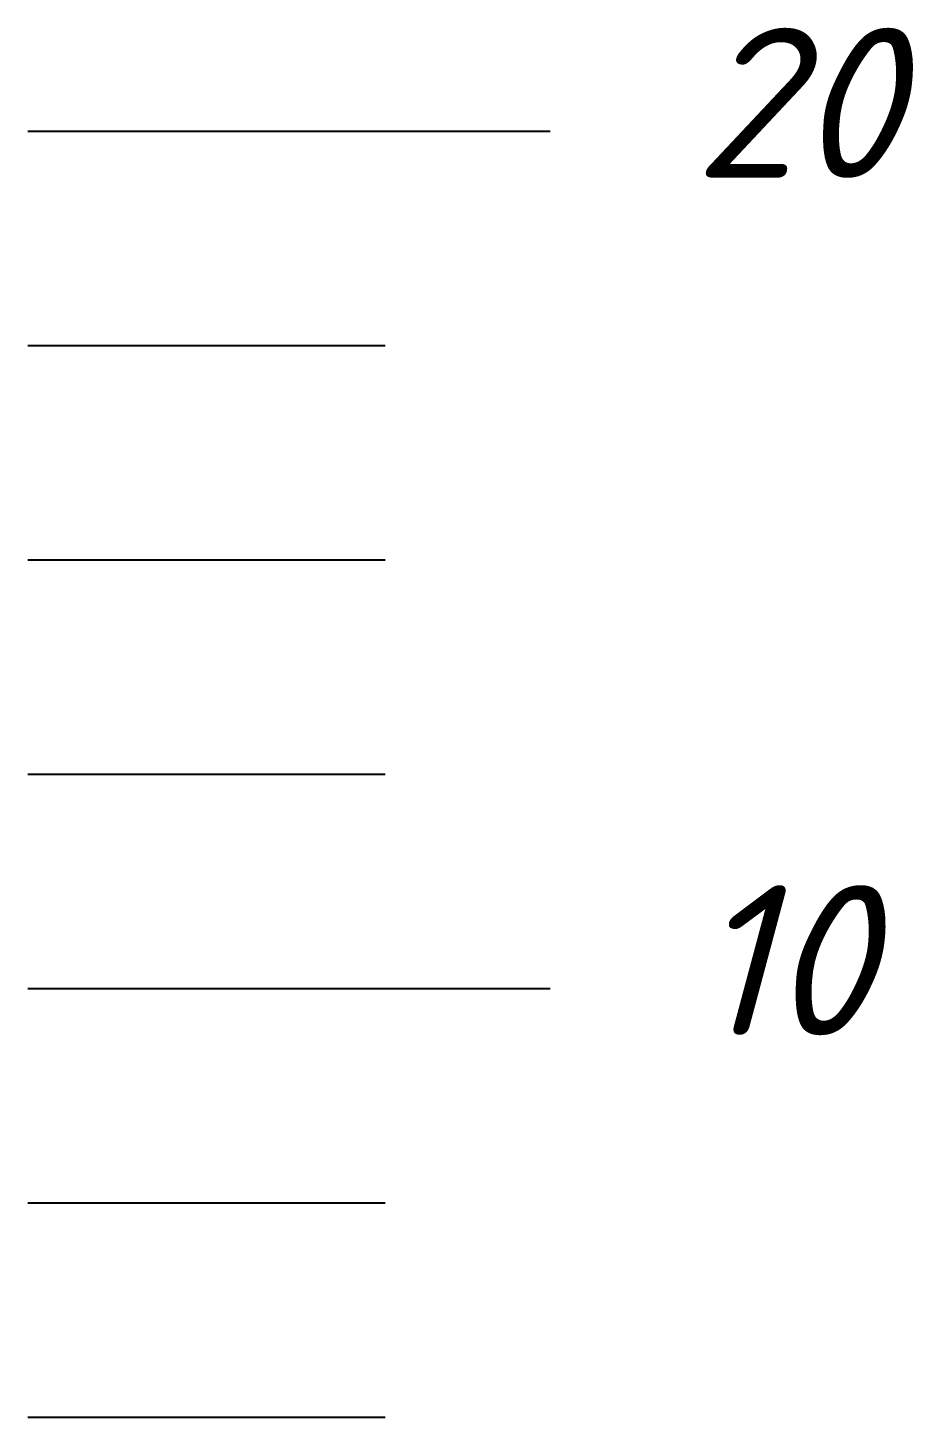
# Model space of a CAD drawing. Header units: millimetres. Extents: x 532 to 1373, y -49 to 545.
# Drawn here: x 1062.27 to 1082.96, y 220.87 to 253.28 of the extents above; entities that cross this region are included whole.
import ezdxf

# ---------------------------------------------------------------- set-up
doc = ezdxf.new("R2010")
doc.units = ezdxf.units.MM
doc.styles.add('PDF ISOCPEUR Italic', font='isocpeui.ttf')

msp = doc.modelspace()

# ---------------------------------------------------------------- linework, layer by layer
for p, q in [((1062.273, 250.873), (1074.45, 250.873)), ((1062.273, 245.873), (1070.606, 245.873)), ((1062.273, 240.873), (1070.606, 240.873)), ((1062.273, 235.873), (1070.606, 235.873)), ((1062.273, 230.873), (1074.45, 230.873)), ((1062.273, 225.873), (1070.606, 225.873)), ((1062.273, 220.873), (1070.606, 220.873))]:
    msp.add_line(p, q)

# ---------------------------------------------------------------- texts
at = {"style": 'PDF ISOCPEUR Italic'}
for s, p in [('20', (1077.794, 249.783)), ('10', (1077.794, 229.783))]:
    msp.add_text(s, height=3.5, dxfattribs=at).set_placement(p)

doc.saveas('drawing.dxf')
